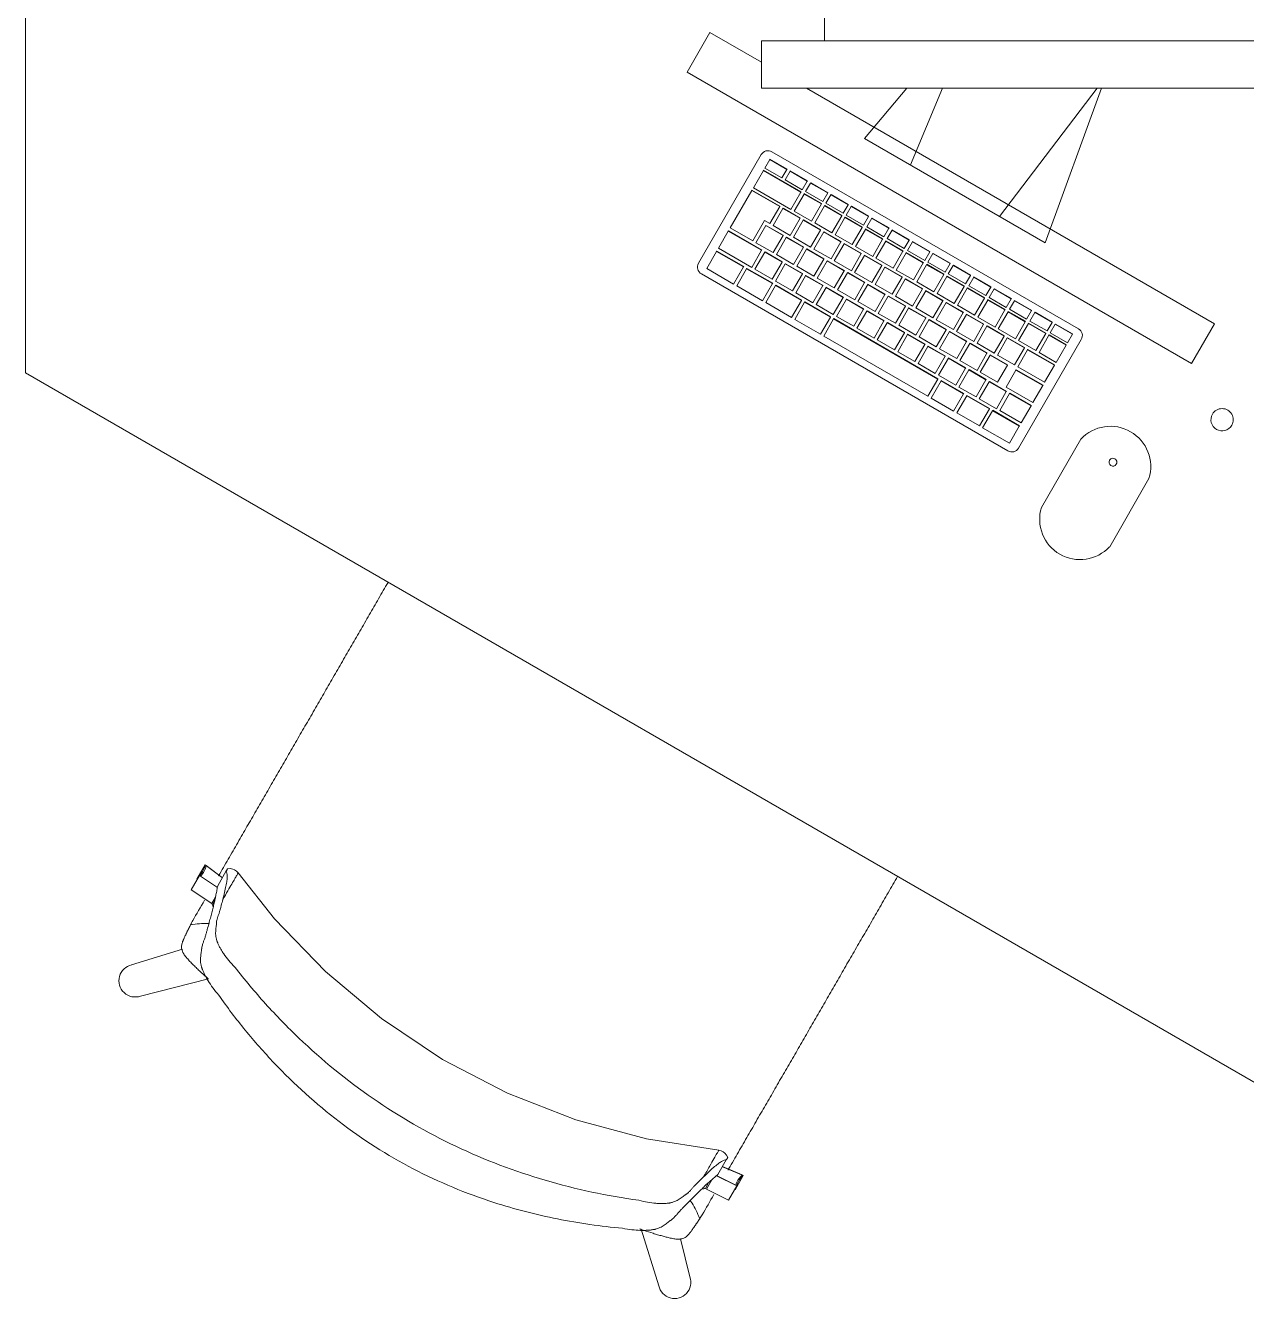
# Model space of a CAD drawing. Header units: millimetres. Extents: x 79795 to 317870, y -36033 to 97293.
# Drawn here: x 206991 to 207977, y 23112 to 24139 of the extents above; entities that cross this region are included whole.
import ezdxf

# ---------------------------------------------------------------- set-up
doc = ezdxf.new("R2010")
doc.units = ezdxf.units.MM
doc.header["$MEASUREMENT"] = 0
for name, color, linetype, lineweight in [('A-GENM', 8, 'CONTINUOUS', 9), ('E-ELEC-EQPM', 8, 'CONTINUOUS', 9), ('I-FURN', 8, 'CONTINUOUS', 9)]:
    doc.layers.add(name, color=color, linetype=linetype, lineweight=lineweight)

msp = doc.modelspace()

# ---------------------------------------------------------------- linework, layer by layer
at = {"layer": 'A-GENM'}
for p, q in [((207593.7, 24037), (207841, 23894.2)), ((207534.5, 23947.1), (207585, 24034.7)), ((207591.9, 24030.8), (207587.9, 24023.9)), ((207591.9, 24030.8), (207592.1, 24031)), ((207605.8, 24022.8), (207591.9, 24030.8)), ((207592.1, 24031), (207605.9, 24023)), ((207586.8, 24021.9), (207578.7, 24007.9)), ((207586.8, 24021.9), (207586.9, 24022.2)), ((207617.1, 24004.4), (207586.8, 24021.9)), ((207586.9, 24022.2), (207617.3, 24004.7)), ((207587.9, 24023.9), (207601.8, 24015.9)), ((207601.8, 24015.9), (207605.8, 24022.8)), ((207608.4, 24021.3), (207604.4, 24014.4)), ((207605.8, 24022.8), (207605.9, 24023)), ((207608.4, 24021.4), (207608.5, 24021.5)), ((207622.2, 24013.3), (207608.4, 24021.3)), ((207608.5, 24021.5), (207622.4, 24013.5)), ((207577.5, 24005.8), (207560, 23975.6)), ((207577.5, 24005.8), (207577.6, 24006)), ((207600, 23992.8), (207577.5, 24005.8)), ((207577.6, 24006), (207600.1, 23993)), ((207578.7, 24007.9), (207609, 23990.4)), ((207604.4, 24014.4), (207618.2, 24006.4)), ((207618.2, 24006.4), (207622.2, 24013.3)), ((207624.8, 24011.8), (207620.8, 24004.9)), ((207622.2, 24013.3), (207622.4, 24013.5)), ((207624.8, 24011.8), (207625, 24012)), ((207638.7, 24003.8), (207624.8, 24011.8)), ((207625, 24012), (207638.8, 24004)), ((207609, 23990.4), (207617.1, 24004.4)), ((207619.7, 24002.9), (207611.7, 23989.1)), ((207617.1, 24004.4), (207617.3, 24004.7)), ((207619.7, 24002.9), (207619.8, 24003.2)), ((207633.6, 23994.9), (207619.7, 24002.9)), ((207619.8, 24003.2), (207633.7, 23995.2)), ((207620.8, 24004.9), (207634.7, 23996.9)), ((207634.7, 23996.9), (207638.7, 24003.8)), ((207641.3, 24002.3), (207637.3, 23995.4)), ((207638.7, 24003.8), (207638.8, 24004)), ((207641.3, 24002.3), (207641.4, 24002.5)), ((207655.1, 23994.3), (207641.3, 24002.3)), ((207641.4, 24002.5), (207655.3, 23994.5)), ((207592, 23979), (207600, 23992.8)), ((207602.6, 23991.3), (207594.6, 23977.5)), ((207600, 23992.8), (207600.1, 23993)), ((207602.6, 23991.3), (207602.7, 23991.5)), ((207616.4, 23983.3), (207602.6, 23991.3)), ((207602.7, 23991.5), (207616.6, 23983.5)), ((207611.7, 23989.1), (207625.6, 23981.1)), ((207625.6, 23981.1), (207633.6, 23994.9)), ((207636.2, 23993.4), (207628.2, 23979.6)), ((207633.6, 23994.9), (207633.7, 23995.2)), ((207636.2, 23993.4), (207636.3, 23993.7)), ((207650, 23985.4), (207636.2, 23993.4)), ((207636.3, 23993.7), (207650.2, 23985.7)), ((207637.3, 23995.4), (207651.2, 23987.4)), ((207642, 23971.6), (207650, 23985.4)), ((207650, 23985.4), (207650.2, 23985.7)), ((207651.2, 23987.4), (207655.1, 23994.3)), ((207657.7, 23992.8), (207653.7, 23985.9)), ((207653.7, 23985.9), (207667.6, 23977.9)), ((207655.1, 23994.3), (207655.3, 23994.5)), ((207657.7, 23992.8), (207657.9, 23993)), ((207671.6, 23984.8), (207657.7, 23992.8)), ((207657.9, 23993), (207671.7, 23985)), ((207560, 23975.6), (207578.2, 23965.1)), ((207578.2, 23965.1), (207587.7, 23981.5)), ((207588.8, 23977.4), (207580.8, 23963.6)), ((207587.7, 23981.5), (207592, 23979)), ((207588.8, 23977.4), (207588.9, 23977.6)), ((207602.7, 23969.4), (207588.8, 23977.4)), ((207588.9, 23977.6), (207602.8, 23969.6)), ((207594.6, 23977.5), (207608.5, 23969.5)), ((207608.5, 23969.5), (207616.4, 23983.3)), ((207619, 23981.8), (207611.1, 23968)), ((207616.4, 23983.3), (207616.6, 23983.5)), ((207619, 23981.8), (207619.2, 23982)), ((207632.9, 23973.8), (207619, 23981.8)), ((207619.2, 23982), (207633, 23974)), ((207628.2, 23979.6), (207642, 23971.6)), ((207652.6, 23983.9), (207644.6, 23970.1)), ((207652.6, 23983.9), (207652.8, 23984.2)), ((207666.5, 23975.9), (207652.6, 23983.9)), ((207652.8, 23984.2), (207666.6, 23976.2)), ((207658.5, 23962.1), (207666.5, 23975.9)), ((207666.5, 23975.9), (207666.6, 23976.2)), ((207667.6, 23977.9), (207671.6, 23984.8)), ((207674.2, 23983.3), (207670.2, 23976.4)), ((207670.2, 23976.4), (207684.1, 23968.4)), ((207671.6, 23984.8), (207671.7, 23985)), ((207674.2, 23983.3), (207674.3, 23983.5)), ((207688, 23975.3), (207674.2, 23983.3)), ((207674.3, 23983.5), (207688.2, 23975.5)), ((207684.1, 23968.4), (207688, 23975.3)), ((207688, 23975.3), (207688.2, 23975.5)), ((207558.5, 23973), (207550.6, 23959.2)), ((207558.5, 23973), (207558.7, 23973.2)), ((207585.4, 23957.5), (207558.5, 23973)), ((207558.7, 23973.2), (207585.5, 23957.7)), ((207594.7, 23955.6), (207602.7, 23969.4)), ((207605.3, 23967.9), (207597.3, 23954.1)), ((207602.7, 23969.4), (207602.8, 23969.6)), ((207605.3, 23967.9), (207605.4, 23968.1)), ((207619.1, 23959.9), (207605.3, 23967.9)), ((207605.4, 23968.1), (207619.2, 23960.1)), ((207611.1, 23968), (207624.9, 23960)), ((207624.9, 23960), (207632.9, 23973.8)), ((207635.5, 23972.3), (207627.5, 23958.5)), ((207632.9, 23973.8), (207633, 23974)), ((207635.5, 23972.3), (207635.6, 23972.5)), ((207649.4, 23964.3), (207635.5, 23972.3)), ((207635.6, 23972.5), (207649.5, 23964.5)), ((207644.6, 23970.1), (207658.5, 23962.1)), ((207669.1, 23974.4), (207661.1, 23960.6)), ((207669.1, 23974.4), (207669.2, 23974.7)), ((207682.9, 23966.4), (207669.1, 23974.4)), ((207669.2, 23974.7), (207683.1, 23966.7)), ((207675, 23952.6), (207682.9, 23966.4)), ((207685.5, 23964.9), (207677.5, 23951.1)), ((207682.9, 23966.4), (207683.1, 23966.7)), ((207685.5, 23964.9), (207685.7, 23965.2)), ((207699.4, 23956.9), (207685.5, 23964.9)), ((207685.7, 23965.2), (207699.5, 23957.2)), ((207690.6, 23973.8), (207686.7, 23966.9)), ((207686.7, 23966.9), (207700.5, 23958.9)), ((207690.6, 23973.8), (207690.8, 23974)), ((207704.5, 23965.8), (207690.6, 23973.8)), ((207690.8, 23974), (207704.6, 23966)), ((207700.5, 23958.9), (207704.5, 23965.8)), ((207704.5, 23965.8), (207704.6, 23966)), ((207549.1, 23956.6), (207541.1, 23942.8)), ((207549.1, 23956.6), (207549.2, 23956.9)), ((207570.7, 23944.1), (207549.1, 23956.6)), ((207549.2, 23956.9), (207570.9, 23944.4)), ((207550.6, 23959.2), (207577.4, 23943.7)), ((207577.4, 23943.7), (207585.4, 23957.5)), ((207588, 23956), (207580, 23942.2)), ((207580.8, 23963.6), (207594.7, 23955.6)), ((207585.4, 23957.5), (207585.5, 23957.7)), ((207588, 23956), (207588.1, 23956.2)), ((207601.9, 23948), (207588, 23956)), ((207588.1, 23956.2), (207602, 23948.2)), ((207611.1, 23946.1), (207619.1, 23959.9)), ((207621.7, 23958.4), (207613.7, 23944.6)), ((207619.1, 23959.9), (207619.2, 23960.1)), ((207621.7, 23958.4), (207621.8, 23958.6)), ((207635.6, 23950.4), (207621.7, 23958.4)), ((207621.8, 23958.6), (207635.7, 23950.6)), ((207627.5, 23958.5), (207641.4, 23950.5)), ((207641.4, 23950.5), (207649.4, 23964.3)), ((207652, 23962.8), (207644, 23949)), ((207649.4, 23964.3), (207649.5, 23964.5)), ((207652, 23962.8), (207652.1, 23963)), ((207665.8, 23954.8), (207652, 23962.8)), ((207652.1, 23963), (207665.9, 23955)), ((207657.8, 23941), (207665.8, 23954.8)), ((207661.1, 23960.6), (207675, 23952.6)), ((207665.8, 23954.8), (207665.9, 23955)), ((207691.4, 23943.1), (207699.4, 23956.9)), ((207702, 23955.4), (207694, 23941.6)), ((207699.4, 23956.9), (207699.5, 23957.2)), ((207702, 23955.4), (207702.1, 23955.7)), ((207715.8, 23947.4), (207702, 23955.4)), ((207702.1, 23955.7), (207716, 23947.7)), ((207707.1, 23964.3), (207703.1, 23957.4)), ((207703.1, 23957.4), (207717, 23949.4)), ((207707.1, 23964.3), (207707.2, 23964.5)), ((207721, 23956.3), (207707.1, 23964.3)), ((207707.2, 23964.5), (207721.1, 23956.5)), ((207717, 23949.4), (207721, 23956.3)), ((207723.6, 23954.8), (207719.6, 23947.9)), ((207721, 23956.3), (207721.1, 23956.5)), ((207723.6, 23954.8), (207723.7, 23955)), ((207737.4, 23946.8), (207723.6, 23954.8)), ((207723.7, 23955), (207737.6, 23947)), ((207570.7, 23944.1), (207570.9, 23944.4)), ((207593.9, 23934.2), (207601.9, 23948)), ((207604.4, 23946.5), (207596.5, 23932.7)), ((207597.3, 23954.1), (207611.1, 23946.1)), ((207601.9, 23948), (207602, 23948.2)), ((207604.4, 23946.5), (207604.6, 23946.7)), ((207618.3, 23938.5), (207604.4, 23946.5)), ((207604.6, 23946.7), (207618.4, 23938.7)), ((207613.7, 23944.6), (207627.6, 23936.6)), ((207627.6, 23936.6), (207635.6, 23950.4)), ((207638.2, 23948.9), (207630.2, 23935.1)), ((207635.6, 23950.4), (207635.7, 23950.6)), ((207638.2, 23948.9), (207638.3, 23949.1)), ((207652, 23940.9), (207638.2, 23948.9)), ((207638.3, 23949.1), (207652.2, 23941.1)), ((207644, 23949), (207657.8, 23941)), ((207668.4, 23953.3), (207660.4, 23939.5)), ((207668.4, 23953.3), (207668.5, 23953.5)), ((207682.3, 23945.3), (207668.4, 23953.3)), ((207668.5, 23953.5), (207682.4, 23945.5)), ((207674.3, 23931.5), (207682.3, 23945.3)), ((207677.5, 23951.1), (207691.4, 23943.1)), ((207682.3, 23945.3), (207682.4, 23945.5)), ((207707.9, 23933.6), (207715.8, 23947.4)), ((207718.4, 23945.9), (207710.5, 23932.1)), ((207715.8, 23947.4), (207716, 23947.7)), ((207718.4, 23945.9), (207718.6, 23946.2)), ((207732.3, 23937.9), (207718.4, 23945.9)), ((207718.6, 23946.2), (207732.4, 23938.2)), ((207719.6, 23947.9), (207733.4, 23939.9)), ((207733.4, 23939.9), (207737.4, 23946.8)), ((207740, 23945.3), (207736, 23938.4)), ((207737.4, 23946.8), (207737.6, 23947)), ((207740, 23945.3), (207740.1, 23945.5)), ((207753.9, 23937.3), (207740, 23945.3)), ((207740.1, 23945.5), (207754, 23937.5)), ((207784.1, 23795.6), (207536.8, 23938.4)), ((207541.1, 23942.8), (207562.8, 23930.3)), ((207562.8, 23930.3), (207570.7, 23944.1)), ((207573.3, 23942.6), (207565.4, 23928.8)), ((207573.3, 23942.6), (207573.5, 23942.9)), ((207594.1, 23930.6), (207573.3, 23942.6)), ((207573.5, 23942.9), (207594.3, 23930.9)), ((207580, 23942.2), (207593.9, 23934.2)), ((207610.3, 23924.7), (207618.3, 23938.5)), ((207620.9, 23937), (207612.9, 23923.2)), ((207618.3, 23938.5), (207618.4, 23938.7)), ((207620.9, 23937), (207621, 23937.2)), ((207634.8, 23929), (207620.9, 23937)), ((207621, 23937.2), (207634.9, 23929.2)), ((207630.2, 23935.1), (207644, 23927.1)), ((207644, 23927.1), (207652, 23940.9)), ((207654.6, 23939.4), (207646.6, 23925.6)), ((207652, 23940.9), (207652.2, 23941.1)), ((207654.6, 23939.4), (207654.8, 23939.6)), ((207668.5, 23931.4), (207654.6, 23939.4)), ((207654.8, 23939.6), (207668.6, 23931.6)), ((207660.4, 23939.5), (207674.3, 23931.5)), ((207684.9, 23943.8), (207676.9, 23930)), ((207684.9, 23943.8), (207685, 23944)), ((207698.7, 23935.8), (207684.9, 23943.8)), ((207685, 23944), (207698.9, 23936)), ((207690.7, 23922), (207698.7, 23935.8)), ((207701.3, 23934.3), (207693.3, 23920.5)), ((207694, 23941.6), (207707.9, 23933.6)), ((207698.7, 23935.8), (207698.9, 23936)), ((207701.3, 23934.3), (207701.5, 23934.5)), ((207715.2, 23926.3), (207701.3, 23934.3)), ((207701.5, 23934.5), (207715.3, 23926.5)), ((207724.3, 23924.1), (207732.3, 23937.9)), ((207734.9, 23936.4), (207726.9, 23922.6)), ((207732.3, 23937.9), (207732.4, 23938.2)), ((207734.9, 23936.4), (207735, 23936.7)), ((207748.7, 23928.4), (207734.9, 23936.4)), ((207735, 23936.7), (207748.9, 23928.7)), ((207736, 23938.4), (207749.9, 23930.4)), ((207749.9, 23930.4), (207753.9, 23937.3)), ((207756.5, 23935.8), (207752.5, 23928.9)), ((207753.9, 23937.3), (207754, 23937.5)), ((207756.5, 23935.8), (207756.6, 23936)), ((207770.3, 23927.8), (207756.5, 23935.8)), ((207756.6, 23936), (207770.5, 23928)), ((207565.4, 23928.8), (207586.1, 23916.8)), ((207586.1, 23916.8), (207594.1, 23930.6)), ((207596.7, 23929.1), (207588.7, 23915.3)), ((207594.1, 23930.6), (207594.3, 23930.9)), ((207596.5, 23932.7), (207610.3, 23924.7)), ((207596.7, 23929.1), (207596.9, 23929.4)), ((207617.5, 23917.1), (207596.7, 23929.1)), ((207596.9, 23929.4), (207617.6, 23917.4)), ((207626.8, 23915.2), (207634.8, 23929)), ((207637.4, 23927.5), (207629.4, 23913.7)), ((207634.8, 23929), (207634.9, 23929.2)), ((207637.4, 23927.5), (207637.5, 23927.7)), ((207651.2, 23919.5), (207637.4, 23927.5)), ((207637.5, 23927.7), (207651.4, 23919.7)), ((207646.6, 23925.6), (207660.5, 23917.6)), ((207660.5, 23917.6), (207668.5, 23931.4)), ((207671.1, 23929.9), (207663.1, 23916.1)), ((207668.5, 23931.4), (207668.6, 23931.6)), ((207671.1, 23929.9), (207671.2, 23930.1)), ((207684.9, 23921.9), (207671.1, 23929.9)), ((207671.2, 23930.1), (207685.1, 23922.1)), ((207676.9, 23930), (207690.7, 23922)), ((207707.2, 23912.5), (207715.2, 23926.3)), ((207717.8, 23924.8), (207709.8, 23911)), ((207710.5, 23932.1), (207724.3, 23924.1)), ((207715.2, 23926.3), (207715.3, 23926.5)), ((207717.8, 23924.8), (207717.9, 23925)), ((207731.6, 23916.8), (207717.8, 23924.8)), ((207717.9, 23925), (207731.8, 23917)), ((207740.8, 23914.6), (207748.7, 23928.4)), ((207751.3, 23926.9), (207743.4, 23913.1)), ((207748.7, 23928.4), (207748.9, 23928.7)), ((207751.3, 23926.9), (207751.5, 23927.2)), ((207765.2, 23918.9), (207751.3, 23926.9)), ((207751.5, 23927.2), (207765.3, 23919.2)), ((207752.5, 23928.9), (207766.3, 23920.9)), ((207766.3, 23920.9), (207770.3, 23927.8)), ((207772.9, 23926.3), (207768.9, 23919.4)), ((207770.3, 23927.8), (207770.5, 23928)), ((207772.9, 23926.3), (207773.1, 23926.5)), ((207786.8, 23918.3), (207772.9, 23926.3)), ((207773.1, 23926.5), (207786.9, 23918.5)), ((207588.7, 23915.3), (207609.5, 23903.3)), ((207609.5, 23903.3), (207617.5, 23917.1)), ((207620.1, 23915.6), (207612.1, 23901.8)), ((207612.9, 23923.2), (207626.8, 23915.2)), ((207617.5, 23917.1), (207617.6, 23917.4)), ((207620.1, 23915.6), (207620.2, 23915.9)), ((207640.9, 23903.6), (207620.1, 23915.6)), ((207620.2, 23915.9), (207641, 23903.9)), ((207629.4, 23913.7), (207643.2, 23905.7)), ((207643.2, 23905.7), (207651.2, 23919.5)), ((207653.8, 23918), (207645.8, 23904.2)), ((207651.2, 23919.5), (207651.4, 23919.7)), ((207653.8, 23918), (207654, 23918.2)), ((207667.7, 23910), (207653.8, 23918)), ((207654, 23918.2), (207667.8, 23910.2)), ((207663.1, 23916.1), (207676.9, 23908.1)), ((207676.9, 23908.1), (207684.9, 23921.9)), ((207687.5, 23920.4), (207679.5, 23906.6)), ((207684.9, 23921.9), (207685.1, 23922.1)), ((207687.5, 23920.4), (207687.7, 23920.6)), ((207701.4, 23912.4), (207687.5, 23920.4)), ((207687.7, 23920.6), (207701.5, 23912.6)), ((207693.3, 23920.5), (207707.2, 23912.5)), ((207723.6, 23903), (207731.6, 23916.8)), ((207734.2, 23915.3), (207726.2, 23901.5)), ((207726.9, 23922.6), (207740.8, 23914.6)), ((207731.6, 23916.8), (207731.8, 23917)), ((207734.2, 23915.3), (207734.4, 23915.5)), ((207748.1, 23907.3), (207734.2, 23915.3)), ((207734.4, 23915.5), (207748.2, 23907.5)), ((207757.2, 23905.1), (207765.2, 23918.9)), ((207767.8, 23917.4), (207759.8, 23903.6)), ((207765.2, 23918.9), (207765.3, 23919.2)), ((207767.8, 23917.4), (207767.9, 23917.7)), ((207781.7, 23909.4), (207767.8, 23917.4)), ((207767.9, 23917.7), (207781.8, 23909.7)), ((207768.9, 23919.4), (207782.8, 23911.4)), ((207782.8, 23911.4), (207786.8, 23918.3)), ((207789.4, 23916.8), (207785.4, 23909.9)), ((207786.8, 23918.3), (207786.9, 23918.5)), ((207789.4, 23916.8), (207789.5, 23917)), ((207803.2, 23908.8), (207789.4, 23916.8)), ((207789.5, 23917), (207803.4, 23909)), ((207632.9, 23889.8), (207640.9, 23903.6)), ((207640.9, 23903.6), (207641, 23903.9)), ((207645.8, 23904.2), (207659.7, 23896.2)), ((207659.7, 23896.2), (207667.7, 23910)), ((207670.3, 23908.5), (207662.3, 23894.7)), ((207667.7, 23910), (207667.8, 23910.2)), ((207670.3, 23908.5), (207670.4, 23908.7)), ((207684.1, 23900.5), (207670.3, 23908.5)), ((207670.4, 23908.7), (207684.3, 23900.7)), ((207679.5, 23906.6), (207693.4, 23898.6)), ((207693.4, 23898.6), (207701.4, 23912.4)), ((207704, 23910.9), (207696, 23897.1)), ((207701.4, 23912.4), (207701.5, 23912.6)), ((207704, 23910.9), (207704.1, 23911.1)), ((207717.8, 23902.9), (207704, 23910.9)), ((207704.1, 23911.1), (207718, 23903.1)), ((207709.8, 23911), (207723.6, 23903)), ((207717.8, 23902.9), (207718, 23903.1)), ((207740.1, 23893.5), (207748.1, 23907.3)), ((207750.7, 23905.8), (207742.7, 23892)), ((207743.4, 23913.1), (207757.2, 23905.1)), ((207748.1, 23907.3), (207748.2, 23907.5)), ((207750.7, 23905.8), (207750.8, 23906)), ((207764.5, 23897.8), (207750.7, 23905.8)), ((207750.8, 23906), (207764.7, 23898)), ((207759.8, 23903.6), (207773.7, 23895.6)), ((207773.7, 23895.6), (207781.7, 23909.4)), ((207784.3, 23907.9), (207776.3, 23894.1)), ((207781.7, 23909.4), (207781.8, 23909.7)), ((207784.3, 23907.9), (207784.4, 23908.2)), ((207798.1, 23899.9), (207784.3, 23907.9)), ((207784.4, 23908.2), (207798.3, 23900.2)), ((207785.4, 23909.9), (207799.2, 23901.9)), ((207799.2, 23901.9), (207803.2, 23908.8)), ((207805.8, 23907.3), (207801.8, 23900.4)), ((207803.2, 23908.8), (207803.4, 23909)), ((207805.8, 23907.3), (207806, 23907.5)), ((207819.7, 23899.3), (207805.8, 23907.3)), ((207806, 23907.5), (207819.8, 23899.5)), ((207612.1, 23901.8), (207632.9, 23889.8)), ((207643.5, 23902.1), (207635.5, 23888.3)), ((207643.5, 23902.1), (207643.6, 23902.4)), ((207727.5, 23853.6), (207643.5, 23902.1)), ((207643.6, 23902.4), (207727.6, 23853.9)), ((207662.3, 23894.7), (207676.1, 23886.7)), ((207676.1, 23886.7), (207684.1, 23900.5)), ((207686.7, 23899), (207678.7, 23885.2)), ((207684.1, 23900.5), (207684.3, 23900.7)), ((207686.7, 23899), (207686.9, 23899.2)), ((207700.6, 23891), (207686.7, 23899)), ((207686.9, 23899.2), (207700.7, 23891.2)), ((207696, 23897.1), (207709.9, 23889.1)), ((207709.9, 23889.1), (207717.8, 23902.9)), ((207720.4, 23901.4), (207712.5, 23887.6)), ((207720.4, 23901.4), (207720.6, 23901.6)), ((207734.3, 23893.4), (207720.4, 23901.4)), ((207720.6, 23901.6), (207734.4, 23893.6)), ((207726.2, 23901.5), (207740.1, 23893.5)), ((207726.3, 23879.6), (207734.3, 23893.4)), ((207734.3, 23893.4), (207734.4, 23893.6)), ((207756.6, 23884), (207764.5, 23897.8)), ((207767.1, 23896.3), (207759.2, 23882.5)), ((207764.5, 23897.8), (207764.7, 23898)), ((207767.1, 23896.3), (207767.3, 23896.5)), ((207781, 23888.3), (207767.1, 23896.3)), ((207767.3, 23896.5), (207781.1, 23888.5)), ((207776.3, 23894.1), (207790.1, 23886.1)), ((207790.1, 23886.1), (207798.1, 23899.9)), ((207800.7, 23898.4), (207792.7, 23884.6)), ((207798.1, 23899.9), (207798.3, 23900.2)), ((207800.7, 23898.4), (207800.8, 23898.7)), ((207814.6, 23890.4), (207800.7, 23898.4)), ((207800.8, 23898.7), (207814.7, 23890.7)), ((207801.8, 23900.4), (207815.7, 23892.4)), ((207815.7, 23892.4), (207819.7, 23899.3)), ((207822.3, 23897.8), (207818.3, 23890.9)), ((207819.7, 23899.3), (207819.8, 23899.5)), ((207822.3, 23897.8), (207822.4, 23898)), ((207836.1, 23889.8), (207822.3, 23897.8)), ((207822.4, 23898), (207836.3, 23890)), ((207635.5, 23888.3), (207719.5, 23839.8)), ((207678.7, 23885.2), (207692.6, 23877.2)), ((207692.6, 23877.2), (207700.6, 23891)), ((207703.2, 23889.5), (207695.2, 23875.7)), ((207700.6, 23891), (207700.7, 23891.2)), ((207703.2, 23889.5), (207703.3, 23889.7)), ((207717, 23881.5), (207703.2, 23889.5)), ((207703.3, 23889.7), (207717.2, 23881.7)), ((207712.5, 23887.6), (207726.3, 23879.6)), ((207736.9, 23891.9), (207728.9, 23878.1)), ((207736.9, 23891.9), (207737, 23892.1)), ((207750.7, 23883.9), (207736.9, 23891.9)), ((207737, 23892.1), (207750.9, 23884.1)), ((207742.7, 23892), (207756.6, 23884)), ((207742.8, 23870.1), (207750.7, 23883.9)), ((207750.7, 23883.9), (207750.9, 23884.1)), ((207753.3, 23882.4), (207753.5, 23882.6)), ((207753.5, 23882.6), (207767.3, 23874.6)), ((207773, 23874.5), (207781, 23888.3)), ((207783.6, 23886.8), (207775.6, 23873)), ((207781, 23888.3), (207781.1, 23888.5)), ((207783.6, 23886.8), (207783.7, 23887)), ((207797.4, 23878.8), (207783.6, 23886.8)), ((207783.7, 23887), (207797.6, 23879)), ((207843.3, 23885.6), (207792.7, 23797.9)), ((207792.7, 23884.6), (207806.6, 23876.6)), ((207806.6, 23876.6), (207814.6, 23890.4)), ((207817.2, 23888.9), (207809.2, 23875.1)), ((207814.6, 23890.4), (207814.7, 23890.7)), ((207817.2, 23888.9), (207817.3, 23889.2)), ((207831, 23880.9), (207817.2, 23888.9)), ((207817.3, 23889.2), (207831.2, 23881.2)), ((207818.3, 23890.9), (207832.2, 23882.9)), ((207832.2, 23882.9), (207836.1, 23889.8)), ((207836.1, 23889.8), (207836.3, 23890)), ((207695.2, 23875.7), (207709.1, 23867.7)), ((207709.1, 23867.7), (207717, 23881.5)), ((207719.6, 23880), (207711.6, 23866.2)), ((207717, 23881.5), (207717.2, 23881.7)), ((207719.6, 23880), (207719.8, 23880.2)), ((207733.5, 23872), (207719.6, 23880)), ((207719.8, 23880.2), (207733.6, 23872.2)), ((207728.9, 23878.1), (207742.8, 23870.1)), ((207733.5, 23872), (207733.6, 23872.2)), ((207753.3, 23882.4), (207745.4, 23868.6)), ((207767.2, 23874.4), (207753.3, 23882.4)), ((207759.2, 23882.5), (207773, 23874.5)), ((207759.2, 23860.6), (207767.2, 23874.4)), ((207769.8, 23872.9), (207761.8, 23859.1)), ((207767.2, 23874.4), (207767.3, 23874.6)), ((207769.8, 23872.9), (207769.9, 23873.1)), ((207783.7, 23864.9), (207769.8, 23872.9)), ((207769.9, 23873.1), (207783.8, 23865.1)), ((207775.6, 23873), (207789.5, 23865)), ((207789.5, 23865), (207797.4, 23878.8)), ((207800, 23877.3), (207792.1, 23863.5)), ((207797.4, 23878.8), (207797.6, 23879)), ((207800, 23877.3), (207800.2, 23877.5)), ((207821.7, 23864.8), (207800, 23877.3)), ((207800.2, 23877.5), (207821.8, 23865)), ((207809.2, 23875.1), (207823, 23867.1)), ((207823, 23867.1), (207831, 23880.9)), ((207831, 23880.9), (207831.2, 23881.2)), ((207711.6, 23866.2), (207725.5, 23858.2)), ((207725.5, 23858.2), (207733.5, 23872)), ((207736.1, 23870.5), (207728.1, 23856.7)), ((207736.1, 23870.5), (207736.2, 23870.7)), ((207749.9, 23862.5), (207736.1, 23870.5)), ((207736.2, 23870.7), (207750.1, 23862.7)), ((207742, 23848.7), (207749.9, 23862.5)), ((207745.4, 23868.6), (207759.2, 23860.6)), ((207749.9, 23862.5), (207750.1, 23862.7)), ((207775.7, 23851.1), (207783.7, 23864.9)), ((207783.7, 23864.9), (207783.8, 23865.1)), ((207792.1, 23863.5), (207813.7, 23851)), ((207813.7, 23851), (207821.7, 23864.8)), ((207821.7, 23864.8), (207821.8, 23865)), ((207719.5, 23839.8), (207727.5, 23853.6)), ((207730.1, 23852.1), (207722.1, 23838.3)), ((207727.5, 23853.6), (207727.6, 23853.9)), ((207728.1, 23856.7), (207742, 23848.7)), ((207730.1, 23852.1), (207730.2, 23852.4)), ((207748.3, 23841.6), (207730.1, 23852.1)), ((207730.2, 23852.4), (207748.4, 23841.9)), ((207752.5, 23861), (207744.6, 23847.2)), ((207752.5, 23861), (207752.7, 23861.2)), ((207766.4, 23853), (207752.5, 23861)), ((207752.7, 23861.2), (207766.5, 23853.2)), ((207758.4, 23839.2), (207766.4, 23853)), ((207761.8, 23859.1), (207775.7, 23851.1)), ((207766.4, 23853), (207766.5, 23853.2)), ((207769, 23851.5), (207769.1, 23851.7)), ((207769.1, 23851.7), (207783, 23843.7)), ((207790.6, 23860.9), (207782.6, 23847.1)), ((207790.6, 23860.9), (207790.7, 23861.1)), ((207812.2, 23848.4), (207790.6, 23860.9)), ((207790.7, 23861.1), (207812.4, 23848.6)), ((207740.3, 23827.8), (207748.3, 23841.6)), ((207744.6, 23847.2), (207758.4, 23839.2)), ((207748.3, 23841.6), (207748.4, 23841.9)), ((207769, 23851.5), (207761, 23837.7)), ((207782.8, 23843.5), (207769, 23851.5)), ((207774.9, 23829.7), (207782.8, 23843.5)), ((207785.4, 23842), (207777.5, 23828.2)), ((207782.6, 23847.1), (207804.3, 23834.6)), ((207782.8, 23843.5), (207783, 23843.7)), ((207785.4, 23842), (207785.6, 23842.2)), ((207802.8, 23832), (207785.4, 23842)), ((207785.6, 23842.2), (207802.9, 23832.2)), ((207804.3, 23834.6), (207812.2, 23848.4)), ((207812.2, 23848.4), (207812.4, 23848.6)), ((207722.1, 23838.3), (207740.3, 23827.8)), ((207750.9, 23840.1), (207742.9, 23826.3)), ((207750.9, 23840.1), (207751, 23840.4)), ((207769.1, 23829.6), (207750.9, 23840.1)), ((207751, 23840.4), (207769.2, 23829.9)), ((207761, 23837.7), (207774.9, 23829.7)), ((207794.8, 23818.2), (207802.8, 23832)), ((207802.8, 23832), (207802.9, 23832.2)), ((207742.9, 23826.3), (207761.1, 23815.8)), ((207761.1, 23815.8), (207769.1, 23829.6)), ((207771.7, 23828.1), (207763.7, 23814.3)), ((207769.1, 23829.6), (207769.2, 23829.9)), ((207771.7, 23828.1), (207771.8, 23828.4)), ((207793.3, 23815.6), (207771.7, 23828.1)), ((207771.8, 23828.4), (207793.4, 23815.9)), ((207777.5, 23828.2), (207794.8, 23818.2)), ((207763.7, 23814.3), (207785.3, 23801.8)), ((207785.3, 23801.8), (207793.3, 23815.6)), ((207793.3, 23815.6), (207793.4, 23815.9)), ((207842.9, 23805.1), (207811.2, 23750.1)), ((207866.2, 23718.3), (207897.9, 23773.3))]:
    msp.add_line(p, q, dxfattribs=at)
for centre, radius, start, end in [((207590.5, 24031.5), 6.35, 60, 150), ((207540, 23943.9), 6.35, 150, 240), ((207837.8, 23888.7), 6.35, 330, 60), ((207866.8, 23783), 32.5, 342.6804, 137.3196), ((207787.2, 23801.1), 6.35, 240, 330), ((207868.8, 23786.5), 3.16, 150, 330), ((207868.8, 23786.5), 3.16, 330, 150), ((207842.2, 23740.4), 32.5, 162.6804, 317.3196)]:
    msp.add_arc(centre, radius, start, end, dxfattribs=at)
at = {"layer": 'E-ELEC-EQPM'}
for p, q in [((207636.1, 24218.3), (207636.1, 24126.4)), ((207636.1, 24218.3), (207636.1, 24126.4)), ((207636.1, 24126.4), (207585.3, 24126.4)), ((207585.3, 24126.4), (207585.3, 24088.3)), ((207585.3, 24126.4), (207585.3, 24088.3)), ((208385.3, 24126.4), (207585.3, 24126.4)), ((207585.3, 24088.3), (208385.3, 24088.3)), ((207585.3, 24088.3), (208385.3, 24088.3))]:
    msp.add_line(p, q, dxfattribs=at)
at = {"layer": 'I-FURN'}
for p, q in [((206991.4, 25008.6), (206991.4, 23858.6)), ((207543.7, 24133.3), (207525.2, 24101.2)), ((207543.7, 24133.3), (207585.3, 24109.3)), ((207932.1, 23866.2), (207525.2, 24101.2)), ((207621.7, 24088.3), (207950.7, 23898.3)), ((207702.5, 24088.3), (207668.5, 24047.8)), ((207705.4, 24026.5), (207731.2, 24088.3)), ((207777.4, 23984.9), (207856.1, 24088.3)), ((207814.2, 23963.6), (207859.6, 24088.3)), ((207668.5, 24047.8), (207814.2, 23963.6)), ((207950.7, 23898.3), (207932.1, 23866.2)), ((206991.4, 23858.6), (207987.4, 23283.6)), ((207136.4, 23461.6), (207129.7, 23450.1)), ((207150.3, 23451.3), (207136.4, 23461.6)), ((207125.2, 23441.5), (207131.8, 23453)), ((207131.8, 23453), (207146.3, 23443.3)), ((207150.3, 23451.3), (207137.2, 23461.1)), ((207146.6, 23444.8), (207153.4, 23456.7)), ((207156.5, 23458.6), (207154.4, 23458.4)), ((207158.8, 23458.2), (207156.5, 23458.6)), ((207160.2, 23457.6), (207158.8, 23458.2)), ((207161.8, 23456.6), (207160.2, 23457.6)), ((207163.1, 23455.2), (207161.8, 23456.6)), ((207192.4, 23418.1), (207163.1, 23455.2)), ((207141.7, 23430.4), (207125.2, 23441.5)), ((207144.7, 23435.5), (207141.7, 23430.4)), ((207144, 23432.5), (207142.5, 23429.9)), ((207233.4, 23375.5), (207192.4, 23418.1)), ((207118, 23393.7), (207077.1, 23380.9)), ((207084.2, 23355.8), (207139.2, 23369.6)), ((207278.7, 23337.6), (207233.4, 23375.5)), ((207327.9, 23304.7), (207278.7, 23337.6)), ((207380.3, 23277.4), (207327.9, 23304.7)), ((207435.4, 23255.9), (207380.3, 23277.4)), ((207492.5, 23240.5), (207435.4, 23255.9)), ((207550.9, 23231.4), (207492.5, 23240.5)), ((207550.9, 23231.4), (207552.7, 23230.9)), ((207552.7, 23230.9), (207554.4, 23230)), ((207554.4, 23230), (207555.6, 23229.1)), ((207555.6, 23229.1), (207557, 23227.4)), ((207557, 23227.4), (207558, 23225.4)), ((207550.1, 23211.8), (207556.9, 23223.7)), ((207570.5, 23211), (207553.7, 23218.1)), ((207569.7, 23211.5), (207553.8, 23218.3)), ((207540, 23200.4), (207542.9, 23205.5)), ((207540.8, 23199.9), (207545.2, 23207.6)), ((207548.9, 23210.8), (207565.4, 23202.7)), ((207549, 23210.9), (207564.6, 23203.2)), ((207563.9, 23199.4), (207570.5, 23211)), ((207558.7, 23191.2), (207540.8, 23199.9)), ((207565.4, 23202.7), (207558.7, 23191.2)), ((207488.1, 23167.6), (207502.4, 23122.1)), ((207527.5, 23129.2), (207519.8, 23160))]:
    msp.add_line(p, q, dxfattribs=at)
for centre, radius, start, end in [((207956.9, 23820.8), 9, 150, 330), ((207956.9, 23820.8), 9, 330, 150), ((207079.9, 23368.1), 13.1, 101.9662, 289.5824), ((207515.2, 23124.8), 13.1, 191.9896, 19.6059)]:
    msp.add_arc(centre, radius, start, end, dxfattribs=at)
for centre, start_param, end_param in [((207119.4, 23465.2), 6.026179, 6.605675), ((207120.2, 23464.7), 6.026179, 6.605675), ((207112.8, 23453.7), 0.238848, 0.322489), ((207581.3, 23198.5), 2.819103, 3.398599), ((207582.1, 23198), 2.819103, 3.398599)]:
    msp.add_ellipse(centre, major_axis=(15.1, -8.7), ratio=0.978487, start_param=start_param, end_param=end_param, dxfattribs=at)
for points, knots in [([(207147.2, 23452.7), (207147.5, 23453.3), (207149.2, 23456.1), (207152.1, 23461.2), (207156, 23467.9), (207159.9, 23474.6), (207164.9, 23483.4), (207171.1, 23494.1), (207177.2, 23504.7), (207182.2, 23513.3), (207185.9, 23519.8), (207189.8, 23526.4), (207194.8, 23535.1), (207201, 23545.9), (207208.4, 23558.8), (207216, 23571.9), (207223.6, 23585), (207231.1, 23598), (207237.3, 23608.8), (207242.4, 23617.6), (207246.2, 23624.2), (207250, 23630.8), (207255, 23639.5), (207261.3, 23650.3), (207267.5, 23661.1), (207272.5, 23669.8), (207276.3, 23676.4), (207280.2, 23683), (207282.7, 23687.5), (207284.1, 23689.8), (207284.1, 23689.9)], [-0.8977274, -0.8977274, -0.8977274, -0.8977274, -0.8928571, -0.875, -0.8571429, -0.8392857, -0.8214286, -0.7857143, -0.75, -0.7321429, -0.7142857, -0.6964286, -0.6785714, -0.6428571, -0.6071429, -0.5714286, -0.5357143, -0.5, -0.4642857, -0.4464286, -0.4285714, -0.4107143, -0.3928571, -0.3571429, -0.3214286, -0.3035714, -0.2857143, -0.2678571, -0.25, -0.2488464, -0.2488464, -0.2488464, -0.2488464]), ([(207150.6, 23433.6), (207152.1, 23436.2), (207154.8, 23440.9), (207158, 23446.4), (207160.4, 23450.5), (207161.7, 23452.8), (207162.4, 23454.1), (207162.8, 23454.7), (207163, 23455.1), (207163.1, 23455.2), (207163.1, 23455.2)], [0, 0, 0, 0, 0.1111111, 0.2222222, 0.3333333, 0.4444444, 0.5, 0.5555556, 0.6111111, 0.6625707, 0.6625707, 0.6625707, 0.6625707]), ([(207695.2, 23452.6), (207695.2, 23452.5), (207692.6, 23448.1), (207687.5, 23439.2), (207679.8, 23425.9), (207672.3, 23412.8), (207666, 23401.9), (207660.9, 23393.2), (207657.1, 23386.6), (207653.3, 23380), (207648.3, 23371.3), (207642.1, 23360.6), (207635.9, 23349.9), (207630.9, 23341.3), (207627.2, 23334.7), (207623.4, 23328.1), (207618.4, 23319.5), (207612.2, 23308.7), (207605.9, 23297.9), (207600.9, 23289.2), (207597, 23282.5), (207593.2, 23275.9), (207588.2, 23267.2), (207581.9, 23256.3), (207574.4, 23243.3), (207566.7, 23229.9), (207561.3, 23220.6), (207558.5, 23215.8), (207558.3, 23215.4)], [-0.7507659, -0.7507659, -0.7507659, -0.7507659, -0.75, -0.7142857, -0.6785714, -0.6428571, -0.6071429, -0.5892857, -0.5714286, -0.5535714, -0.5357143, -0.5, -0.4642857, -0.4464286, -0.4285714, -0.4107143, -0.3928571, -0.3571429, -0.3214286, -0.3035714, -0.2857143, -0.2678571, -0.25, -0.2142857, -0.1785714, -0.1428571, -0.1071429, -0.103964, -0.103964, -0.103964, -0.103964]), ([(207147.4, 23356.5), (207145.6, 23358.5), (207142.4, 23362.5), (207139.3, 23367.2), (207137.2, 23370.8), (207135.8, 23373.4), (207134.9, 23375.5), (207134.3, 23376.9), (207134, 23377.7), (207133.8, 23378.3), (207133.6, 23378.9), (207133.4, 23379.7), (207133, 23381), (207132.7, 23382.8), (207132.6, 23384.9), (207132.7, 23386.8), (207132.9, 23388.7), (207133.1, 23390.4), (207133.3, 23391.9), (207133.5, 23392.8), (207133.5, 23393.4), (207133.6, 23393.8), (207133.6, 23394.2), (207133.7, 23394.7), (207133.9, 23395.6), (207134.1, 23396.8), (207134.5, 23398.1), (207135.1, 23399.8), (207135.7, 23401.4), (207136.3, 23403), (207136.7, 23404.3), (207137, 23405.6), (207137.5, 23407.3), (207138.3, 23410.2), (207139.4, 23414.2), (207140.6, 23418.7), (207141.7, 23423), (207142.8, 23427.1), (207143.7, 23430.9), (207144.5, 23434.4), (207144.9, 23436.5), (207145.1, 23437.4)], [0, 0, 0, 0, 0.035714, 0.071429, 0.089286, 0.107143, 0.125, 0.133929, 0.138393, 0.142857, 0.147321, 0.151786, 0.160714, 0.178571, 0.196429, 0.214286, 0.232143, 0.25, 0.267857, 0.276786, 0.28125, 0.285714, 0.290179, 0.294643, 0.303571, 0.321429, 0.339286, 0.357143, 0.392857, 0.410714, 0.428571, 0.446429, 0.464286, 0.5, 0.571429, 0.642857, 0.714286, 0.785714, 0.857143, 0.928571, 1, 1, 1, 1]), ([(207150.6, 23433.6), (207150.2, 23432.1), (207149.6, 23429.7), (207148.9, 23426.9), (207148.4, 23425.3), (207148.1, 23424.1), (207147.8, 23422.9), (207147.3, 23421.5), (207146.7, 23420.2), (207146.3, 23418.7), (207146, 23417.5), (207145.7, 23416.5), (207145.6, 23415.7), (207145.6, 23415.2), (207145.5, 23414.8), (207145.5, 23414.4), (207145.5, 23413.9), (207145.4, 23412.9), (207145.2, 23411.5), (207145, 23409.8), (207144.9, 23407.9), (207144.8, 23405.9), (207145, 23403.8), (207145.4, 23402), (207145.7, 23400.8), (207146, 23400), (207146.2, 23399.4), (207146.4, 23398.9), (207146.7, 23398.1), (207147.3, 23396.7), (207148.4, 23394.7), (207149.8, 23392.3), (207152, 23388.9), (207155.3, 23384.6), (207158.6, 23380.9), (207160.4, 23379.1)], [0, 0, 0, 0, 0.125, 0.1875, 0.21875, 0.25, 0.28125, 0.3125, 0.375, 0.40625, 0.4375, 0.46875, 0.484375, 0.492188, 0.5, 0.507812, 0.515625, 0.53125, 0.5625, 0.59375, 0.625, 0.65625, 0.6875, 0.71875, 0.734375, 0.742188, 0.75, 0.757812, 0.765625, 0.78125, 0.8125, 0.84375, 0.875, 0.9375, 1, 1, 1, 1]), ([(207141.7, 23430.4), (207141.9, 23430), (207142.3, 23429.2), (207142.7, 23428.3), (207142.9, 23427.8)], [-0.8741323, -0.8741323, -0.8741323, -0.8741323, -0.6666667, -0.4718724, -0.4718724, -0.4718724, -0.4718724]), ([(207138.8, 23369.7), (207137, 23371.3), (207134.2, 23373.9), (207130.9, 23377), (207129, 23378.8), (207127.7, 23380.1), (207126.4, 23381.3), (207125.3, 23382.4), (207124.2, 23383.6), (207122.9, 23385), (207121.7, 23386.4), (207120.6, 23387.8), (207119.7, 23388.9), (207119.1, 23389.9), (207118.7, 23390.5), (207118.3, 23391.3), (207117.9, 23392.3), (207117.5, 23393.5), (207117.3, 23395), (207117.4, 23396.4), (207117.6, 23397.7), (207118, 23399), (207118.4, 23400.1), (207118.8, 23401), (207119, 23401.4), (207119.1, 23401.8), (207119.3, 23402.2), (207119.5, 23402.6), (207119.8, 23403.5), (207120.4, 23404.6), (207120.9, 23405.7), (207121.3, 23406.6), (207121.7, 23407.3), (207122, 23408.1), (207122.5, 23409), (207123.4, 23410.8), (207124.2, 23412.3), (207124.6, 23413.2)], [0, 0, 0, 0, 0.125, 0.1875, 0.21875, 0.25, 0.28125, 0.3125, 0.34375, 0.375, 0.40625, 0.4375, 0.46875, 0.484375, 0.5, 0.515625, 0.53125, 0.5625, 0.59375, 0.625, 0.65625, 0.6875, 0.71875, 0.734375, 0.742188, 0.75, 0.757812, 0.765625, 0.78125, 0.8125, 0.84375, 0.859375, 0.875, 0.890625, 0.90625, 0.9375, 1, 1, 1, 1]), ([(207139.8, 23414.1), (207139.4, 23414.2), (207136.7, 23414.3), (207131.8, 23414.2), (207127.1, 23413.7), (207124.6, 23413.2)], [0.93933321, 0.93933321, 0.93933321, 0.93933321, 0.94444444, 0.97222222, 1, 1, 1, 1]), ([(207160.4, 23379.1), (207168.3, 23368.9), (207184.8, 23349.2), (207220.7, 23312.2), (207270.7, 23271.4), (207337.8, 23232.7), (207398.2, 23209.8), (207448.2, 23197.2), (207473.5, 23192.7), (207486.3, 23191)], [-1, -1, -1, -1, -0.9, -0.8, -0.6, -0.4, -0.2, -0.1, 0, 0, 0, 0]), ([(207473.2, 23168.4), (207455.6, 23169.9), (207420.5, 23175), (207363.4, 23189.7), (207303.2, 23214.6), (207243.3, 23252.9), (207199.5, 23292.6), (207168.4, 23328), (207154.1, 23346.8), (207147.4, 23356.5)], [-1, -1, -1, -1, -0.863636, -0.727273, -0.545455, -0.363636, -0.181818, -0.090909, 0, 0, 0, 0]), ([(207550.9, 23231.4), (207550.9, 23231.4), (207550.8, 23231.2), (207550.5, 23230.8), (207550.1, 23230), (207549.1, 23228.3), (207547.1, 23224.9), (207543.5, 23218.7), (207540.3, 23213), (207538.4, 23209.8)], [0.3374293, 0.3374293, 0.3374293, 0.3374293, 0.3888889, 0.4444444, 0.5138889, 0.5833333, 0.7222222, 0.8611111, 1, 1, 1, 1]), ([(207544.4, 23206.9), (207542.9, 23205.6), (207540.4, 23203.3), (207536.6, 23199.7), (207533.6, 23196.7), (207530.5, 23193.6), (207527.2, 23190.3), (207524.3, 23187.4), (207521.8, 23184.9), (207520.3, 23183.3), (207519.1, 23182), (207518, 23180.7), (207516.9, 23179.4), (207515.7, 23178.1), (207514.7, 23177.1), (207513.8, 23176.2), (207513.1, 23175.7), (207512.7, 23175.3), (207512.4, 23175.1), (207512, 23174.8), (207511.6, 23174.5), (207510.8, 23173.9), (207509.7, 23173), (207508.3, 23171.9), (207506.8, 23170.8), (207505.2, 23169.8), (207503.3, 23168.9), (207501.6, 23168.2), (207500.3, 23167.8), (207499.5, 23167.6), (207498.9, 23167.5), (207498.3, 23167.4), (207497.4, 23167.3), (207495.9, 23167), (207493.6, 23166.8), (207490.7, 23166.7), (207486.5, 23166.7), (207480.9, 23167.1), (207475.8, 23167.9), (207473.2, 23168.4)], [0, 0, 0, 0, 0.142857, 0.214286, 0.285714, 0.357143, 0.428571, 0.5, 0.535714, 0.571429, 0.589286, 0.607143, 0.642857, 0.660714, 0.678571, 0.696429, 0.705357, 0.709821, 0.714286, 0.71875, 0.723214, 0.732143, 0.75, 0.767857, 0.785714, 0.803571, 0.821429, 0.839286, 0.848214, 0.852679, 0.857143, 0.861607, 0.866071, 0.875, 0.892857, 0.910714, 0.928571, 0.964286, 1, 1, 1, 1]), ([(207486.3, 23191), (207488.8, 23190.3), (207493.5, 23189.3), (207499, 23188.6), (207503, 23188.4), (207505.8, 23188.4), (207508.1, 23188.5), (207509.5, 23188.6), (207510.4, 23188.7), (207511, 23188.8), (207511.6, 23188.9), (207512.3, 23189.1), (207513.7, 23189.4), (207515.4, 23190), (207517.3, 23190.9), (207519, 23191.9), (207520.5, 23192.9), (207522, 23194), (207523.1, 23194.9), (207523.8, 23195.4), (207524.3, 23195.7), (207524.6, 23195.9), (207524.9, 23196.2), (207525.3, 23196.5), (207526, 23197), (207526.8, 23197.7), (207527.6, 23198.5), (207528.6, 23199.7), (207529.6, 23200.8), (207530.5, 23202), (207531.4, 23202.8), (207532.3, 23203.7), (207533.4, 23204.9), (207535.5, 23206.9), (207537.2, 23208.6), (207538.4, 23209.8)], [0, 0, 0, 0, 0.0625, 0.125, 0.15625, 0.1875, 0.21875, 0.234375, 0.242188, 0.25, 0.257812, 0.265625, 0.28125, 0.3125, 0.34375, 0.375, 0.40625, 0.4375, 0.46875, 0.484375, 0.492188, 0.5, 0.507812, 0.515625, 0.53125, 0.5625, 0.59375, 0.625, 0.6875, 0.71875, 0.75, 0.78125, 0.8125, 0.875, 1, 1, 1, 1]), ([(207537.2, 23200.2), (207537.7, 23200.2), (207538.7, 23200.3), (207539.6, 23200.4), (207540, 23200.5)], [-0.5281276, -0.5281276, -0.5281276, -0.5281276, -0.3333333, -0.1189454, -0.1189454, -0.1189454, -0.1189454]), ([(207535.4, 23176.1), (207534.5, 23178.4), (207532.6, 23182.8), (207530, 23187.6), (207528.2, 23190.2), (207527.7, 23190.9)], [0, 0, 0, 0, 0.02777778, 0.05555556, 0.06696683, 0.06696683, 0.06696683, 0.06696683]), ([(207535.4, 23176.1), (207534.8, 23175.2), (207533.9, 23173.8), (207532.8, 23172.2), (207532.2, 23171.3), (207531.7, 23170.6), (207531.3, 23169.9), (207530.7, 23169.1), (207530, 23168.1), (207529.3, 23167.1), (207528.8, 23166.3), (207528.5, 23165.9), (207528.2, 23165.6), (207528, 23165.3), (207527.7, 23164.9), (207527.1, 23164.2), (207526.3, 23163.3), (207525.4, 23162.3), (207524.4, 23161.4), (207523.2, 23160.7), (207521.8, 23160.1), (207520.6, 23159.8), (207519.5, 23159.7), (207518.7, 23159.6), (207517.9, 23159.6), (207516.8, 23159.7), (207515.3, 23159.8), (207513.6, 23160.1), (207511.7, 23160.5), (207509.9, 23160.9), (207508.3, 23161.3), (207506.8, 23161.7), (207505.1, 23162.2), (207503.3, 23162.7), (207500.9, 23163.4), (207496.5, 23164.7), (207492.9, 23165.9), (207490.6, 23166.6)], [0, 0, 0, 0, 0.0625, 0.09375, 0.109375, 0.125, 0.140625, 0.15625, 0.1875, 0.21875, 0.234375, 0.242188, 0.25, 0.257812, 0.265625, 0.28125, 0.3125, 0.34375, 0.375, 0.40625, 0.4375, 0.46875, 0.484375, 0.5, 0.515625, 0.53125, 0.5625, 0.59375, 0.625, 0.65625, 0.6875, 0.71875, 0.75, 0.78125, 0.8125, 0.875, 1, 1, 1, 1])]:
    msp.add_open_spline(points, degree=3, knots=knots, dxfattribs=at)
for points in [[(207153.4, 23456.7), (207153.6, 23456.3), (207154.1, 23455.2), (207154.3, 23452.6), (207154, 23449), (207153.2, 23444.6), (207152.1, 23439.5), (207151.2, 23435.7), (207150.6, 23433.6)], [(207154, 23457.8), (207154.2, 23458.1), (207154.4, 23458.5), (207154.4, 23458.4), (207154.1, 23457.8), (207153.7, 23457.1), (207153.4, 23456.7)], [(207145.1, 23437.4), (207145.4, 23438.8), (207145.9, 23441.4), (207146.3, 23443.7), (207146.6, 23444.8)], [(207126.4, 23416.7), (207129.5, 23422), (207132.6, 23427.5), (207135.9, 23433.1)], [(207124.6, 23413.2), (207124.9, 23413.8), (207125.5, 23415), (207126.1, 23416.1), (207126.4, 23416.7)], [(207556.9, 23223.7), (207557.2, 23224.1), (207557.6, 23224.8), (207558, 23225.4), (207558, 23225.5), (207557.8, 23225.1), (207557.6, 23224.8)], [(207538.4, 23209.8), (207539.9, 23211.2), (207542.7, 23214), (207546.6, 23217.5), (207550.1, 23220.4), (207553, 23222.4), (207555.3, 23223.5), (207556.5, 23223.7), (207556.9, 23223.7)], [(207550.1, 23211.8), (207549.2, 23211.1), (207547.4, 23209.5), (207545.5, 23207.8), (207544.4, 23206.9)], [(207546.9, 23195.7), (207543.7, 23190.1), (207540.5, 23184.6), (207537.5, 23179.3)], [(207537.5, 23179.3), (207537.1, 23178.8), (207536.4, 23177.7), (207535.7, 23176.6), (207535.4, 23176.1)], [(207487.1, 23167.9), (207488.2, 23167.5), (207489.4, 23167), (207490.6, 23166.6)], [(207490.6, 23166.6), (207489.4, 23167), (207488.3, 23167.4), (207487.1, 23167.8)]]:
    msp.add_open_spline(points, degree=3, dxfattribs=at)

doc.saveas('drawing.dxf')
